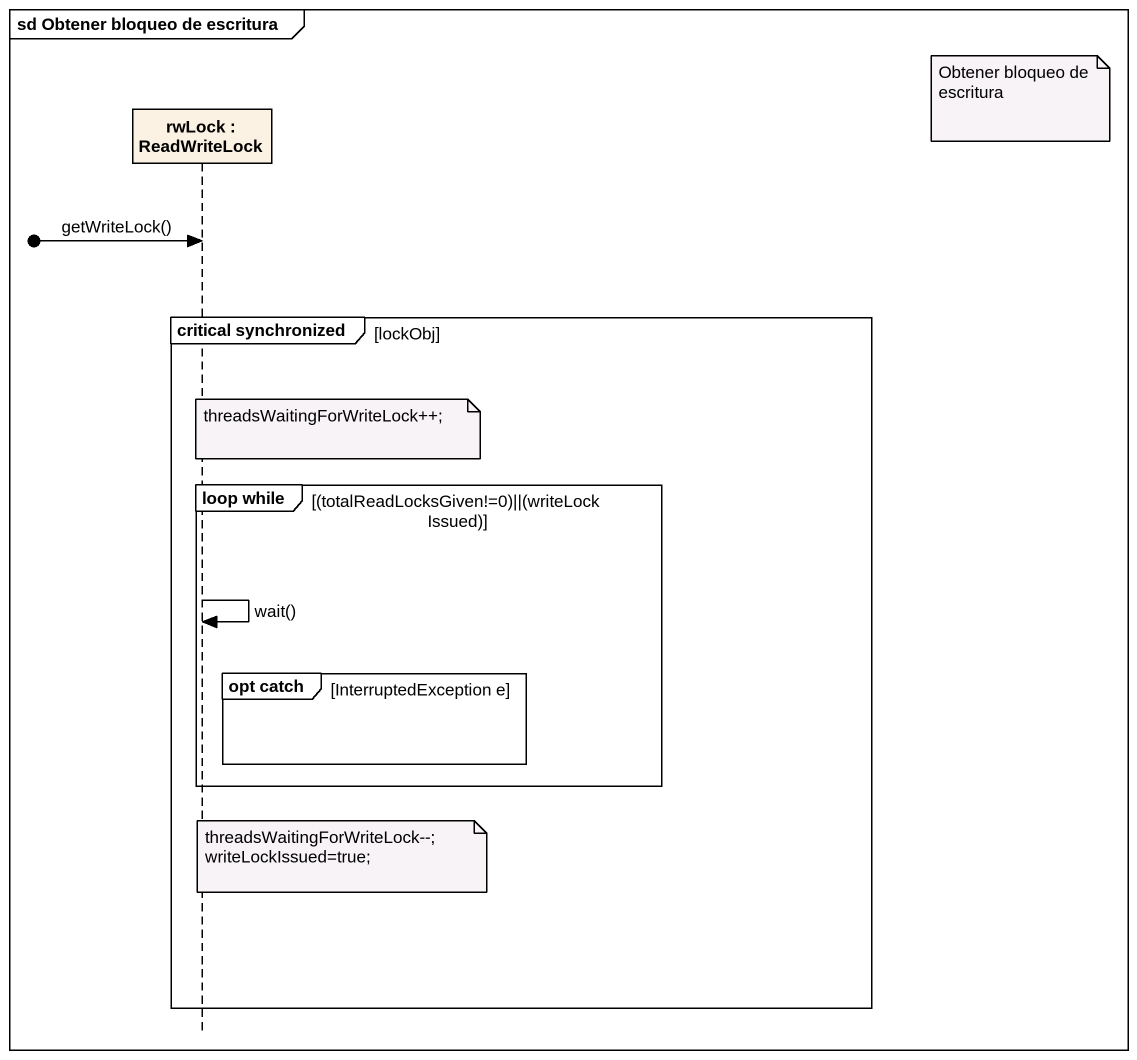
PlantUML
@startuml
mainframe sd Obtener bloqueo de escritura
hide footbox
participant "rwLock : ReadWriteLock" as rwLock

note right of rwLock : Obtener bloqueo de escritura
[o-> rwLock : getWriteLock()
group critical synchronized [lockObj]
  note over rwLock : threadsWaitingForWriteLock++;
  group loop while [(totalReadLocksGiven!=0)||(writeLockIssued)]
    rwLock -> rwLock : wait()
    group opt catch [InterruptedException e]
    end
  end
  note over rwLock
    threadsWaitingForWriteLock--;
    writeLockIssued=true;
  end note
end
@enduml
